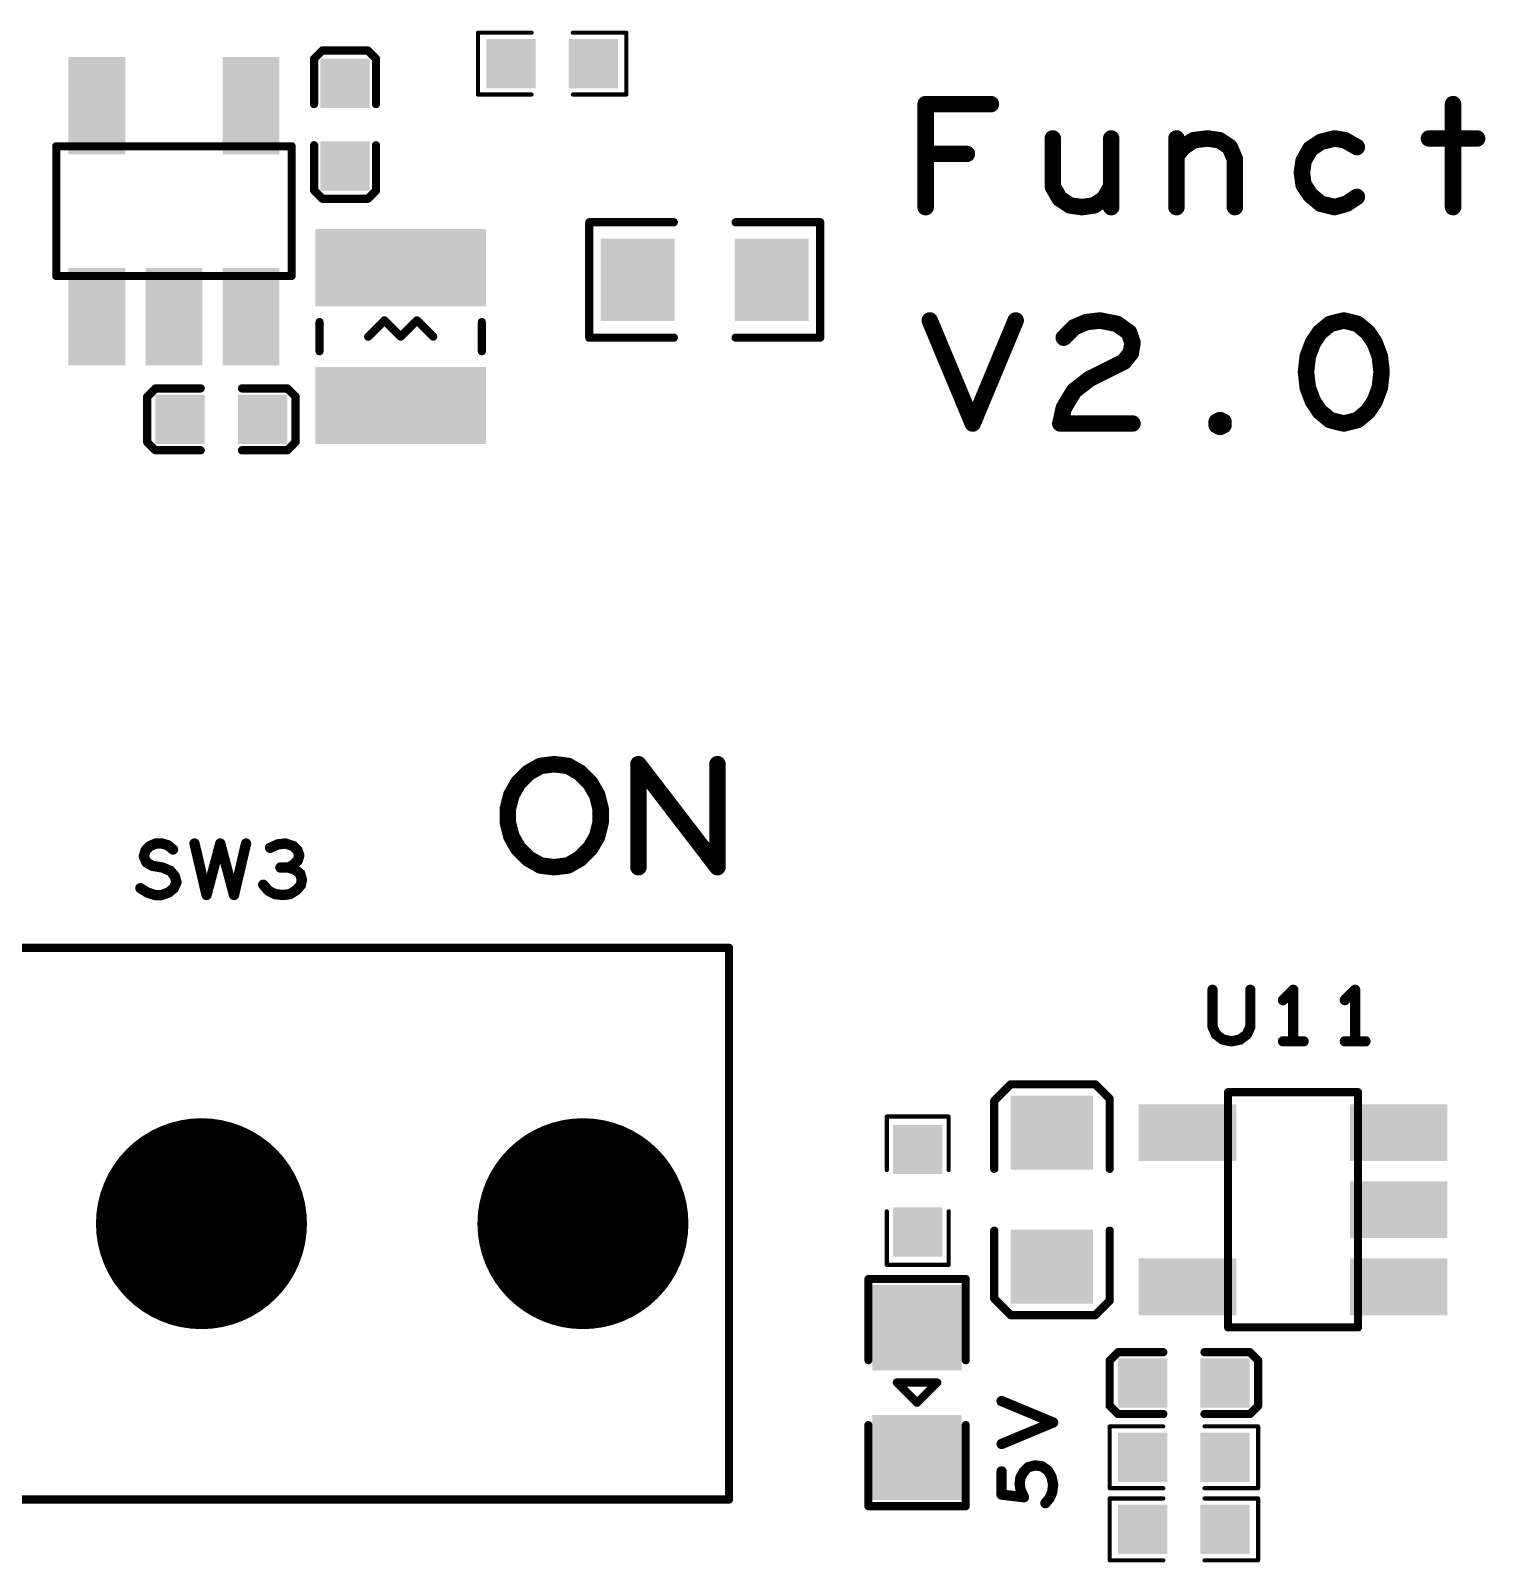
# Model space of a CAD drawing. Extents: x -12 to 107, y 8 to 106.
# Drawn here: x 31.29 to 49.22, y 23.69 to 42.57 of the extents above; entities that cross this region are included whole.
import ezdxf

# ---------------------------------------------------------------- set-up
doc = ezdxf.new("R2010")
doc.units = 0
doc.header["$MEASUREMENT"] = 0
doc.layers.get('0').update_dxf_attribs({"linetype": 'CONTINUOUS'})
doc.layers.add('SILK_TOP_ART', color=251, linetype='CONTINUOUS', true_color=0x636466)
doc.layers.add('SOLDER_TOP_ART', color=18, linetype='CONTINUOUS', true_color=0x000000)

# ---------------------------------------------------------------- blocks, each defined once
blk = doc.blocks.new('ROUND_308')
at = {"const_width": 0.05}
blk.add_lwpolyline([(-0.025, 0, 1), (0.025, 0, 1)], format="xyb", close=True, dxfattribs=at)
blk = doc.blocks.new('ROUND_311')
at = {"const_width": 0.1016}
blk.add_lwpolyline([(-0.0508, 0, 1), (0.0508, 0, 1)], format="xyb", close=True, dxfattribs=at)
blk = doc.blocks.new('ROUND_217')
at = {"const_width": 0.0508}
blk.add_lwpolyline([(-0.0254, 0, 1), (0.0254, 0, 1)], format="xyb", close=True, dxfattribs=at)
blk = doc.blocks.new('ROUND_162')
at = {"const_width": 0.0635}
blk.add_lwpolyline([(-0.03175, 0, 1), (0.03175, 0, 1)], format="xyb", close=True, dxfattribs=at)
blk = doc.blocks.new('ROUND_320')
at = {"const_width": 0.0254}
blk.add_lwpolyline([(-0.0127, 0, 1), (0.0127, 0, 1)], format="xyb", close=True, dxfattribs=at)
blk = doc.blocks.new('RECTANGLE_352')
blk.add_solid([(0.35, 0.6), (0.35, -0.6), (-0.35, 0.6), (-0.35, -0.6)])
blk = doc.blocks.new('SQUARE_332')
blk.add_solid([(0.304, 0.304), (0.304, -0.304), (-0.304, 0.304), (-0.304, -0.304)])
blk = doc.blocks.new('RECTANGLE_331')
blk.add_solid([(0.4564, 0.5072), (0.4564, -0.5072), (-0.4564, 0.5072), (-0.4564, -0.5072)])
blk = doc.blocks.new('RECTANGLE_351')
blk.add_solid([(0.6, 0.35), (0.6, -0.35), (-0.6, 0.35), (-0.6, -0.35)])
blk = doc.blocks.new('ROUND_341')
at = {"const_width": 1.3}
blk.add_lwpolyline([(-0.65, 0, 1), (0.65, 0, 1)], format="xyb", close=True, dxfattribs=at)
blk = doc.blocks.new('RECTANGLE_330')
blk.add_solid([(0.5072, 0.4564), (0.5072, -0.4564), (-0.5072, 0.4564), (-0.5072, -0.4564)])
blk = doc.blocks.new('RECTANGLE_363')
blk.add_solid([(0.55, 0.525), (0.55, -0.525), (-0.55, 0.525), (-0.55, -0.525)])
blk = doc.blocks.new('RECTANGLE_354')
blk.add_solid([(1.05, 0.475), (1.05, -0.475), (-1.05, 0.475), (-1.05, -0.475)])

msp = doc.modelspace()

# ---------------------------------------------------------------- linework, layer by layer
at = {"layer": 'SILK_TOP_ART'}
for points, const_width in [([(36.8046, 42.545), (36.8046, 41.783)], 0.0508), ([(37.465, 42.545), (36.8046, 42.545)], 0.0508), ([(37.973, 42.545), (38.6334, 42.545)], 0.0508), ([(38.6334, 42.545), (38.6334, 41.783)], 0.0508), ([(34.8874, 42.3258), (34.7858, 42.2242)], 0.1016), ([(35.4462, 42.3258), (34.8874, 42.3258)], 0.1016), ([(35.5478, 42.2242), (35.4462, 42.3258)], 0.1016), ([(34.7858, 42.2242), (34.7858, 41.6654)], 0.1016), ([(35.5478, 41.6654), (35.5478, 42.2242)], 0.1016), ([(36.8046, 41.783), (37.465, 41.783)], 0.0508), ([(38.6334, 41.783), (37.973, 41.783)], 0.0508), ([(42.3206, 40.3945), (42.3206, 41.6645)], 0.2032), ([(42.3206, 41.6645), (43.125, 41.6645)], 0.2032), ([(48.8188, 41.6645), (48.8188, 40.3945)], 0.2032), ([(31.6086, 39.5454), (31.6086, 41.1454)], 0.1), ([(31.6086, 41.1454), (34.5086, 41.1454)], 0.1), ([(34.5086, 41.1454), (34.5086, 39.5454)], 0.1), ([(34.7858, 40.6019), (34.7858, 41.1574)], 0.1016), ([(35.5478, 41.1574), (35.5478, 40.5986)], 0.1016), ([(43.8869, 41.2411), (43.8869, 40.6485)], 0.2032), ([(44.6067, 40.3945), (44.6067, 41.2411)], 0.2032), ([(45.4109, 40.3945), (45.4109, 41.2411)], 0.2032), ([(45.4109, 41.0295), (45.4956, 41.1353)], 0.2032), ([(45.4956, 41.1353), (45.6226, 41.22)], 0.2032), ([(45.6226, 41.22), (45.792, 41.2411)], 0.2032), ([(45.792, 41.2411), (45.9401, 41.22)], 0.2032), ([(45.9401, 41.22), (46.0671, 41.1353)], 0.2032), ([(46.0671, 41.1353), (46.1307, 40.9872)], 0.2032), ([(47.062, 41.1142), (46.9773, 40.966)], 0.2032), ([(47.189, 41.1988), (47.062, 41.1142)], 0.2032), ([(47.3583, 41.2411), (47.189, 41.1988)], 0.2032), ([(47.4853, 41.22), (47.3583, 41.2411)], 0.2032), ([(47.6335, 41.1353), (47.4853, 41.22)], 0.2032), ([(48.5225, 41.2411), (49.1151, 41.2411)], 0.2032), ([(42.8286, 41.0507), (42.3206, 41.0507)], 0.2032), ([(46.1307, 40.9872), (46.1307, 40.3945)], 0.2032), ([(46.9773, 40.966), (46.9561, 40.8178)], 0.2032), ([(46.9561, 40.8178), (46.9773, 40.6696)], 0.2032), ([(34.8907, 40.497), (34.7858, 40.6019)], 0.1016), ([(35.5478, 40.5986), (35.4465, 40.497)], 0.1016), ([(43.8869, 40.6485), (43.9716, 40.5003)], 0.2032), ([(43.9716, 40.5003), (44.0986, 40.4157)], 0.2032), ([(44.395, 40.4157), (44.522, 40.5003)], 0.2032), ([(44.522, 40.5003), (44.6067, 40.6485)], 0.2032), ([(46.9773, 40.6696), (47.062, 40.5426)], 0.2032), ([(47.062, 40.5426), (47.189, 40.4368)], 0.2032), ([(47.5065, 40.4368), (47.6335, 40.5215)], 0.2032), ([(35.4465, 40.497), (34.8907, 40.497)], 0.1016), ([(44.0986, 40.4157), (44.2468, 40.3945)], 0.2032), ([(44.2468, 40.3945), (44.395, 40.4157)], 0.2032), ([(47.189, 40.4368), (47.3583, 40.3945)], 0.2032), ([(47.3583, 40.3945), (47.5065, 40.4368)], 0.2032), ([(38.1762, 38.7858), (38.1762, 40.2082)], 0.1016), ([(38.1762, 40.2082), (39.2176, 40.2082)], 0.1016), ([(41.021, 40.2082), (39.9796, 40.2082)], 0.1016), ([(41.021, 38.7858), (41.021, 40.2082)], 0.1016), ([(34.5086, 39.5454), (31.6086, 39.5454)], 0.1), ([(42.3714, 38.9975), (42.9006, 37.7275)], 0.2032), ([(42.9006, 37.7275), (43.4298, 38.9975)], 0.2032), ([(44.2976, 38.9763), (44.4669, 38.9975)], 0.2032), ([(44.4669, 38.9975), (44.6786, 38.9552)], 0.2032), ([(47.4726, 38.9975), (47.3032, 38.9552)], 0.2032), ([(47.6419, 38.9552), (47.4726, 38.9975)], 0.2032), ([(34.8526, 38.9784), (34.8526, 38.6184)], 0.1), ([(35.6527, 38.9983), (35.4526, 38.7984)], 0.1016), ([(35.8526, 38.7984), (35.6527, 38.9983)], 0.1016), ([(36.0525, 38.9983), (35.8526, 38.7984)], 0.1016), ([(36.2526, 38.7984), (36.0525, 38.9983)], 0.1016), ([(36.8526, 38.9784), (36.8526, 38.6184)], 0.1), ([(44.0224, 38.7858), (44.1494, 38.9128)], 0.2032), ([(44.1494, 38.9128), (44.2976, 38.9763)], 0.2032), ([(44.6786, 38.9552), (44.8268, 38.8493)], 0.2032), ([(44.8268, 38.8493), (44.8691, 38.7224)], 0.2032), ([(47.1763, 38.8493), (47.0916, 38.7224)], 0.2032), ([(47.3032, 38.9552), (47.1763, 38.8493)], 0.2032), ([(47.7689, 38.8493), (47.6419, 38.9552)], 0.2032), ([(47.8536, 38.7224), (47.7689, 38.8493)], 0.2032), ([(39.2176, 38.7858), (38.1762, 38.7858)], 0.1016), ([(39.9796, 38.7858), (41.021, 38.7858)], 0.1016), ([(44.8691, 38.7224), (44.8479, 38.5953)], 0.2032), ([(47.0916, 38.7224), (47.0281, 38.553)], 0.2032), ([(47.9171, 38.553), (47.8536, 38.7224)], 0.2032), ([(44.7633, 38.4895), (44.3399, 38.2778)], 0.2032), ([(44.8479, 38.5953), (44.7633, 38.4895)], 0.2032), ([(47.0281, 38.553), (47.0069, 38.3625)], 0.2032), ([(47.9383, 38.3625), (47.9171, 38.553)], 0.2032), ([(44.3399, 38.2778), (44.1494, 38.1297)], 0.2032), ([(47.0069, 38.3625), (47.0281, 38.172)], 0.2032), ([(47.9171, 38.172), (47.9383, 38.3625)], 0.2032), ([(32.7284, 38.0553), (32.8333, 38.1602)], 0.1016), ([(32.8333, 38.1602), (33.3888, 38.1602)], 0.1016), ([(34.4556, 38.1602), (33.8968, 38.1602)], 0.1016), ([(34.5572, 38.0586), (34.4556, 38.1602)], 0.1016), ([(44.1494, 38.1297), (44.0224, 37.918)], 0.2032), ([(47.0281, 38.172), (47.0916, 38.0026)], 0.2032), ([(47.8536, 38.0026), (47.9171, 38.172)], 0.2032), ([(32.7284, 37.4995), (32.7284, 38.0553)], 0.1016), ([(34.5572, 37.4998), (34.5572, 38.0586)], 0.1016), ([(44.0224, 37.918), (43.9801, 37.7275)], 0.2032), ([(47.0916, 38.0026), (47.1763, 37.8756)], 0.2032), ([(47.1763, 37.8756), (47.3032, 37.7698)], 0.2032), ([(47.6419, 37.7698), (47.7689, 37.8756)], 0.2032), ([(47.7689, 37.8756), (47.8536, 38.0026)], 0.2032), ([(43.9801, 37.7275), (44.8691, 37.7275)], 0.2032), ([(45.9063, 37.7487), (45.9486, 37.7698)], 0.2032), ([(45.9063, 37.7063), (45.9063, 37.7487)], 0.2032), ([(45.9486, 37.6852), (45.9063, 37.7063)], 0.2032), ([(45.9486, 37.7698), (45.9909, 37.7487)], 0.2032), ([(45.9909, 37.7063), (45.9486, 37.6852)], 0.2032), ([(45.9909, 37.7487), (45.9909, 37.7063)], 0.2032), ([(47.3032, 37.7698), (47.4726, 37.7275)], 0.2032), ([(47.4726, 37.7275), (47.6419, 37.7698)], 0.2032), ([(32.83, 37.3982), (32.7284, 37.4995)], 0.1016), ([(33.3888, 37.3982), (32.83, 37.3982)], 0.1016), ([(33.8968, 37.3982), (34.4556, 37.3982)], 0.1016), ([(34.4556, 37.3982), (34.5572, 37.4998)], 0.1016), ([(37.575, 33.5068), (37.7444, 33.528)], 0.2032), ([(37.7444, 33.528), (37.9137, 33.5068)], 0.2032), ([(38.7816, 32.258), (38.7816, 33.528)], 0.2032), ([(38.7816, 33.528), (39.7552, 32.258)], 0.2032), ([(39.7552, 32.258), (39.7552, 33.528)], 0.2032), ([(37.2999, 33.2952), (37.4269, 33.4222)], 0.2032), ([(37.4269, 33.4222), (37.575, 33.5068)], 0.2032), ([(37.9137, 33.5068), (38.0619, 33.4222)], 0.2032), ([(38.0619, 33.4222), (38.1889, 33.2952)], 0.2032), ([(37.1729, 32.9777), (37.2152, 33.147)], 0.2032), ([(37.2152, 33.147), (37.2999, 33.2952)], 0.2032), ([(38.1889, 33.2952), (38.2736, 33.147)], 0.2032), ([(38.2736, 33.147), (38.3159, 32.9777)], 0.2032), ([(37.1729, 32.8083), (37.1729, 32.9777)], 0.2032), ([(38.3159, 32.9777), (38.3159, 32.8083)], 0.2032), ([(37.2152, 32.639), (37.1729, 32.8083)], 0.2032), ([(38.3159, 32.8083), (38.2736, 32.639)], 0.2032), ([(37.2999, 32.4908), (37.2152, 32.639)], 0.2032), ([(38.2736, 32.639), (38.1889, 32.4908)], 0.2032), ([(32.6877, 32.3913), (32.7089, 32.4654)], 0.127), ([(32.7089, 32.4654), (32.7618, 32.5183)], 0.127), ([(32.7618, 32.5183), (32.8358, 32.5501)], 0.127), ([(32.8358, 32.5501), (32.9099, 32.5501)], 0.127), ([(32.9099, 32.5501), (32.984, 32.5289)], 0.127), ([(32.984, 32.5289), (33.0475, 32.476)], 0.127), ([(33.3121, 32.5501), (33.4603, 31.9151)], 0.127), ([(33.4603, 31.9151), (33.6296, 32.5501)], 0.127), ([(33.6296, 32.5501), (33.7989, 31.9151)], 0.127), ([(33.7989, 31.9151), (33.9471, 32.5501)], 0.127), ([(34.3387, 32.5395), (34.2434, 32.4972)], 0.127), ([(34.4339, 32.5501), (34.3387, 32.5395)], 0.127), ([(34.5292, 32.5183), (34.4339, 32.5501)], 0.127), ([(34.5821, 32.4654), (34.5292, 32.5183)], 0.127), ([(34.6033, 32.4019), (34.5821, 32.4654)], 0.127), ([(37.4269, 32.3638), (37.2999, 32.4908)], 0.2032), ([(38.1889, 32.4908), (38.0619, 32.3638)], 0.2032), ([(32.7194, 32.3173), (32.6877, 32.3913)], 0.127), ([(32.7935, 32.2749), (32.7194, 32.3173)], 0.127), ([(32.9205, 32.2538), (32.7935, 32.2749)], 0.127), ([(33.0158, 32.2114), (32.9205, 32.2538)], 0.127), ([(34.4657, 32.2538), (34.3704, 32.2538)], 0.127), ([(34.4657, 32.2538), (34.5292, 32.2855)], 0.127), ([(34.5398, 32.2326), (34.4657, 32.2538)], 0.127), ([(34.5292, 32.2855), (34.5821, 32.3384)], 0.127), ([(34.6139, 32.1797), (34.5398, 32.2326)], 0.127), ([(34.5821, 32.3384), (34.6033, 32.4019)], 0.127), ([(37.575, 32.2792), (37.4269, 32.3638)], 0.2032), ([(37.7444, 32.258), (37.575, 32.2792)], 0.2032), ([(37.9137, 32.2792), (37.7444, 32.258)], 0.2032), ([(38.0619, 32.3638), (37.9137, 32.2792)], 0.2032), ([(33.0687, 32.1479), (33.0158, 32.2114)], 0.127), ([(33.0581, 31.9997), (33.0899, 32.0739)], 0.127), ([(33.0899, 32.0739), (33.0687, 32.1479)], 0.127), ([(34.1588, 32.0421), (34.2223, 31.968)], 0.127), ([(34.5715, 31.9786), (34.6244, 32.0421)], 0.127), ([(34.635, 32.1056), (34.6139, 32.1797)], 0.127), ([(34.6244, 32.0421), (34.635, 32.1056)], 0.127), ([(32.6453, 31.9997), (32.73, 31.9468)], 0.127), ([(32.73, 31.9468), (32.8253, 31.9151)], 0.127), ([(32.8253, 31.9151), (32.9099, 31.9151)], 0.127), ([(32.9099, 31.9151), (32.9946, 31.9468)], 0.127), ([(32.9946, 31.9468), (33.0581, 31.9997)], 0.127), ([(34.2223, 31.968), (34.3069, 31.9257)], 0.127), ([(34.3069, 31.9257), (34.4022, 31.9151)], 0.127), ([(34.4022, 31.9151), (34.4869, 31.9257)], 0.127), ([(34.4869, 31.9257), (34.5715, 31.9786)], 0.127), ([(26.8978, 31.2638), (39.8978, 31.2638)], 0.1016), ([(39.8978, 31.2638), (39.8978, 24.4638)], 0.1016), ([(45.8555, 30.7467), (45.8555, 30.2916)], 0.127), ([(46.3211, 30.2916), (46.3211, 30.7467)], 0.127), ([(46.8503, 30.7467), (46.7233, 30.6197)], 0.127), ([(46.8503, 30.1117), (46.8503, 30.7467)], 0.127), ([(47.6123, 30.7467), (47.4853, 30.6197)], 0.127), ([(47.6123, 30.1117), (47.6123, 30.7467)], 0.127), ([(45.8555, 30.2916), (45.8978, 30.1963)], 0.127), ([(45.8978, 30.1963), (45.9825, 30.1329)], 0.127), ([(46.1941, 30.1329), (46.2788, 30.1963)], 0.127), ([(46.2788, 30.1963), (46.3211, 30.2916)], 0.127), ([(45.9825, 30.1329), (46.0883, 30.1117)], 0.127), ([(46.0883, 30.1117), (46.1941, 30.1329)], 0.127), ([(46.7233, 30.1117), (46.9773, 30.1117)], 0.127), ([(47.4853, 30.1117), (47.7393, 30.1117)], 0.127), ([(43.369, 29.5816), (43.1658, 29.3784)], 0.1016), ([(44.4104, 29.5816), (43.369, 29.5816)], 0.1016), ([(44.5882, 29.4038), (44.4104, 29.5816)], 0.1016), ([(46.0471, 26.5852), (46.0471, 29.4852)], 0.1), ([(46.0471, 29.4852), (47.6471, 29.4852)], 0.1), ([(47.6471, 29.4852), (47.6471, 26.5852)], 0.1), ([(43.1658, 29.3784), (43.1658, 28.5402)], 0.1016), ([(44.5882, 28.5402), (44.5882, 29.4038)], 0.1016), ([(41.8418, 29.1846), (42.6038, 29.1846)], 0.0508), ([(41.8418, 28.5242), (41.8418, 29.1846)], 0.0508), ([(42.6038, 29.1846), (42.6038, 28.5242)], 0.0508), ([(41.8418, 28.0162), (41.8418, 27.3558)], 0.0508), ([(42.6038, 27.3558), (42.6038, 28.0162)], 0.0508), ([(43.1658, 26.94), (43.1658, 27.7782)], 0.1016), ([(44.5882, 27.7782), (44.5882, 26.9146)], 0.1016), ([(41.8418, 27.3558), (42.6038, 27.3558)], 0.0508), ([(41.6148, 26.181), (41.6148, 27.181)], 0.1), ([(41.6148, 27.181), (42.8148, 27.181)], 0.1), ([(42.8148, 27.181), (42.8148, 26.181)], 0.1), ([(43.369, 26.7368), (43.1658, 26.94)], 0.1016), ([(44.5882, 26.9146), (44.4104, 26.7368)], 0.1016), ([(44.4104, 26.7368), (43.369, 26.7368)], 0.1016), ([(47.6471, 26.5852), (46.0471, 26.5852)], 0.1), ([(44.5882, 26.1747), (44.6931, 26.2796)], 0.1016), ([(44.6931, 26.2796), (45.2486, 26.2796)], 0.1016), ([(46.3154, 26.2796), (45.7566, 26.2796)], 0.1016), ([(46.417, 26.178), (46.3154, 26.2796)], 0.1016), ([(44.5882, 25.6189), (44.5882, 26.1747)], 0.1016), ([(46.417, 25.6192), (46.417, 26.178)], 0.1016), ([(41.9648, 25.906), (42.4648, 25.906)], 0.1), ([(42.2148, 25.656), (41.9648, 25.906)], 0.1), ([(42.4648, 25.906), (42.2148, 25.656)], 0.1), ([(43.8912, 25.4127), (43.2562, 25.6773)], 0.127), ([(44.6898, 25.5176), (44.5882, 25.6189)], 0.1016), ([(45.2486, 25.5176), (44.6898, 25.5176)], 0.1016), ([(45.7566, 25.5176), (46.3154, 25.5176)], 0.1016), ([(46.3154, 25.5176), (46.417, 25.6192)], 0.1016), ([(41.6148, 25.381), (41.6148, 24.381)], 0.1), ([(42.8148, 24.381), (42.8148, 25.381)], 0.1), ([(43.2562, 25.1481), (43.8912, 25.4127)], 0.127), ([(44.5882, 25.3652), (45.2486, 25.3652)], 0.0508), ([(44.5882, 24.6032), (44.5882, 25.3652)], 0.0508), ([(46.417, 25.3652), (45.7566, 25.3652)], 0.0508), ([(46.417, 24.6032), (46.417, 25.3652)], 0.0508), ([(43.5843, 24.8624), (43.5314, 24.8094)], 0.127), ([(43.669, 24.8835), (43.5843, 24.8624)], 0.127), ([(43.7536, 24.873), (43.669, 24.8835)], 0.127), ([(43.8277, 24.82), (43.7536, 24.873)], 0.127), ([(43.2562, 24.5237), (43.2562, 24.8094)], 0.127), ([(43.489, 24.7354), (43.4785, 24.6613)], 0.127), ([(43.5314, 24.8094), (43.489, 24.7354)], 0.127), ([(43.87, 24.746), (43.8277, 24.82)], 0.127), ([(43.8912, 24.6507), (43.87, 24.746)], 0.127), ([(43.5314, 24.492), (43.2562, 24.5237)], 0.127), ([(43.4785, 24.6613), (43.489, 24.5872)], 0.127), ([(43.489, 24.5872), (43.5314, 24.492)], 0.127), ([(43.8489, 24.4814), (43.8806, 24.5554)], 0.127), ([(43.8806, 24.5554), (43.8912, 24.6507)], 0.127), ([(45.2486, 24.6032), (44.5882, 24.6032)], 0.0508), ([(45.7566, 24.6032), (46.417, 24.6032)], 0.0508), ([(39.8978, 24.4638), (26.8978, 24.4638)], 0.1016), ([(41.6148, 24.381), (42.8148, 24.381)], 0.1), ([(43.796, 24.4179), (43.8489, 24.4814)], 0.127), ([(44.5882, 24.4762), (44.5882, 23.7142)], 0.0508), ([(45.2486, 24.4762), (44.5882, 24.4762)], 0.0508), ([(45.7566, 24.4762), (46.417, 24.4762)], 0.0508), ([(46.417, 24.4762), (46.417, 23.7142)], 0.0508), ([(44.5882, 23.7142), (45.2486, 23.7142)], 0.0508), ([(46.417, 23.7142), (45.7566, 23.7142)], 0.0508)]:
    msp.add_lwpolyline(points, dxfattribs=dict(at, const_width=const_width))

# ---------------------------------------------------------------- block references
for name, p in [('ROUND_320', (36.8046, 42.545)), ('ROUND_320', (36.8046, 42.545)), ('ROUND_320', (37.465, 42.545)), ('ROUND_320', (37.973, 42.545)), ('ROUND_320', (38.6334, 42.545)), ('ROUND_320', (38.6334, 42.545)), ('ROUND_217', (34.8874, 42.3258)), ('ROUND_217', (34.8874, 42.3258)), ('ROUND_217', (35.4462, 42.3258)), ('ROUND_217', (35.4462, 42.3258)), ('ROUND_217', (34.7858, 42.2242)), ('ROUND_217', (34.7858, 42.2242)), ('ROUND_217', (35.5478, 42.2242)), ('ROUND_217', (35.5478, 42.2242)), ('ROUND_320', (36.8046, 41.783)), ('ROUND_320', (36.8046, 41.783)), ('ROUND_320', (37.465, 41.783)), ('ROUND_320', (37.973, 41.783)), ('ROUND_320', (38.6334, 41.783)), ('ROUND_320', (38.6334, 41.783)), ('ROUND_311', (42.3206, 41.6645)), ('ROUND_311', (43.125, 41.6645)), ('ROUND_311', (48.8188, 41.6645)), ('ROUND_217', (34.7858, 41.6654)), ('ROUND_217', (35.5478, 41.6654)), ('ROUND_308', (31.6086, 41.1454)), ('ROUND_308', (34.5086, 41.1454)), ('ROUND_217', (34.7858, 41.1574)), ('ROUND_217', (35.5478, 41.1574)), ('ROUND_311', (43.8869, 41.2411)), ('ROUND_311', (44.6067, 41.2411)), ('ROUND_311', (45.4109, 41.2411)), ('ROUND_311', (45.4956, 41.1353)), ('ROUND_311', (45.6226, 41.22)), ('ROUND_311', (45.792, 41.2411)), ('ROUND_311', (45.9401, 41.22)), ('ROUND_311', (46.0671, 41.1353)), ('ROUND_311', (47.062, 41.1142)), ('ROUND_311', (47.189, 41.1988)), ('ROUND_311', (47.3583, 41.2411)), ('ROUND_311', (47.4853, 41.22)), ('ROUND_311', (47.6335, 41.1353)), ('ROUND_311', (48.5225, 41.2411)), ('ROUND_311', (49.1151, 41.2411)), ('ROUND_311', (42.3206, 41.0507)), ('ROUND_311', (42.8286, 41.0507)), ('ROUND_311', (45.4109, 41.0295)), ('ROUND_311', (46.1307, 40.9872)), ('ROUND_311', (46.9773, 40.966)), ('ROUND_311', (46.9561, 40.8178)), ('ROUND_217', (34.7858, 40.6019)), ('ROUND_217', (34.7858, 40.6019)), ('ROUND_217', (35.5478, 40.5986)), ('ROUND_217', (35.5478, 40.5986)), ('ROUND_311', (43.8869, 40.6485)), ('ROUND_311', (43.9716, 40.5003)), ('ROUND_311', (44.522, 40.5003)), ('ROUND_311', (44.6067, 40.6485)), ('ROUND_311', (46.9773, 40.6696)), ('ROUND_311', (47.062, 40.5426)), ('ROUND_311', (47.6335, 40.5215)), ('ROUND_217', (34.8907, 40.497)), ('ROUND_217', (34.8907, 40.497)), ('ROUND_217', (35.4465, 40.497)), ('ROUND_217', (35.4465, 40.497)), ('ROUND_311', (42.3206, 40.3945)), ('ROUND_311', (44.0986, 40.4157)), ('ROUND_311', (44.2468, 40.3945)), ('ROUND_311', (44.395, 40.4157)), ('ROUND_311', (44.6067, 40.3945)), ('ROUND_311', (45.4109, 40.3945)), ('ROUND_311', (46.1307, 40.3945)), ('ROUND_311', (47.189, 40.4368)), ('ROUND_311', (47.3583, 40.3945)), ('ROUND_311', (47.5065, 40.4368)), ('ROUND_311', (48.8188, 40.3945)), ('ROUND_217', (38.1762, 40.2082)), ('ROUND_217', (38.1762, 40.2082)), ('ROUND_217', (39.2176, 40.2082)), ('ROUND_217', (39.9796, 40.2082)), ('ROUND_217', (41.021, 40.2082)), ('ROUND_217', (41.021, 40.2082)), ('ROUND_308', (31.6086, 39.5454)), ('ROUND_308', (34.5086, 39.5454)), ('ROUND_308', (34.5086, 39.5454)), ('ROUND_311', (42.3714, 38.9975)), ('ROUND_311', (43.4298, 38.9975)), ('ROUND_311', (44.4669, 38.9975)), ('ROUND_311', (47.4726, 38.9975)), ('ROUND_311', (47.4726, 38.9975)), ('ROUND_308', (34.8526, 38.9784)), ('ROUND_217', (35.6527, 38.9983)), ('ROUND_217', (35.6527, 38.9983)), ('ROUND_217', (36.0525, 38.9983)), ('ROUND_217', (36.0525, 38.9983)), ('ROUND_308', (36.8526, 38.9784)), ('ROUND_311', (44.1494, 38.9128)), ('ROUND_311', (44.2976, 38.9763)), ('ROUND_311', (44.6786, 38.9552)), ('ROUND_311', (44.8268, 38.8493)), ('ROUND_311', (47.1763, 38.8493)), ('ROUND_311', (47.3032, 38.9552)), ('ROUND_311', (47.6419, 38.9552)), ('ROUND_311', (47.7689, 38.8493)), ('ROUND_217', (35.4526, 38.7984)), ('ROUND_217', (35.8526, 38.7984)), ('ROUND_217', (35.8526, 38.7984)), ('ROUND_217', (36.2526, 38.7984)), ('ROUND_217', (38.1762, 38.7858)), ('ROUND_217', (38.1762, 38.7858)), ('ROUND_217', (39.2176, 38.7858)), ('ROUND_217', (39.9796, 38.7858)), ('ROUND_217', (41.021, 38.7858)), ('ROUND_217', (41.021, 38.7858)), ('ROUND_311', (44.0224, 38.7858)), ('ROUND_311', (44.8691, 38.7224)), ('ROUND_311', (47.0916, 38.7224)), ('ROUND_311', (47.8536, 38.7224)), ('ROUND_308', (34.8526, 38.6184)), ('ROUND_308', (36.8526, 38.6184)), ('ROUND_311', (44.7633, 38.4895)), ('ROUND_311', (44.8479, 38.5953)), ('ROUND_311', (47.0281, 38.553)), ('ROUND_311', (47.9171, 38.553)), ('ROUND_311', (44.3399, 38.2778)), ('ROUND_311', (47.0069, 38.3625)), ('ROUND_311', (47.9383, 38.3625)), ('ROUND_217', (32.8333, 38.1602)), ('ROUND_217', (32.8333, 38.1602)), ('ROUND_217', (33.3888, 38.1602)), ('ROUND_217', (33.8968, 38.1602)), ('ROUND_217', (34.4556, 38.1602)), ('ROUND_217', (34.4556, 38.1602)), ('ROUND_311', (44.1494, 38.1297)), ('ROUND_311', (47.0281, 38.172)), ('ROUND_311', (47.9171, 38.172)), ('ROUND_217', (32.7284, 38.0553)), ('ROUND_217', (32.7284, 38.0553)), ('ROUND_217', (34.5572, 38.0586)), ('ROUND_217', (34.5572, 38.0586)), ('ROUND_311', (44.0224, 37.918)), ('ROUND_311', (47.0916, 38.0026)), ('ROUND_311', (47.1763, 37.8756)), ('ROUND_311', (47.7689, 37.8756)), ('ROUND_311', (47.8536, 38.0026)), ('ROUND_311', (42.9006, 37.7275)), ('ROUND_311', (43.9801, 37.7275)), ('ROUND_311', (44.8691, 37.7275)), ('ROUND_311', (45.9063, 37.7487)), ('ROUND_311', (45.9063, 37.7063)), ('ROUND_311', (45.9486, 37.7698)), ('ROUND_311', (45.9486, 37.6852)), ('ROUND_311', (45.9486, 37.6852)), ('ROUND_311', (45.9909, 37.7487)), ('ROUND_311', (45.9909, 37.7063)), ('ROUND_311', (47.3032, 37.7698)), ('ROUND_311', (47.4726, 37.7275)), ('ROUND_311', (47.6419, 37.7698)), ('ROUND_217', (32.7284, 37.4995)), ('ROUND_217', (32.7284, 37.4995)), ('ROUND_217', (32.83, 37.3982)), ('ROUND_217', (32.83, 37.3982)), ('ROUND_217', (33.3888, 37.3982)), ('ROUND_217', (33.8968, 37.3982)), ('ROUND_217', (34.4556, 37.3982)), ('ROUND_217', (34.4556, 37.3982)), ('ROUND_217', (34.5572, 37.4998)), ('ROUND_217', (34.5572, 37.4998)), ('ROUND_311', (37.7444, 33.528)), ('ROUND_311', (38.7816, 33.528)), ('ROUND_311', (39.7552, 33.528)), ('ROUND_311', (37.4269, 33.4222)), ('ROUND_311', (37.575, 33.5068)), ('ROUND_311', (37.9137, 33.5068)), ('ROUND_311', (38.0619, 33.4222)), ('ROUND_311', (37.2152, 33.147)), ('ROUND_311', (37.2999, 33.2952)), ('ROUND_311', (38.1889, 33.2952)), ('ROUND_311', (38.2736, 33.147)), ('ROUND_311', (37.1729, 32.9777)), ('ROUND_311', (38.3159, 32.9777)), ('ROUND_311', (37.1729, 32.8083)), ('ROUND_311', (38.3159, 32.8083)), ('ROUND_311', (37.2152, 32.639)), ('ROUND_311', (38.2736, 32.639)), ('ROUND_162', (32.7089, 32.4654)), ('ROUND_162', (32.7618, 32.5183)), ('ROUND_162', (32.8358, 32.5501)), ('ROUND_162', (32.9099, 32.5501)), ('ROUND_162', (32.984, 32.5289)), ('ROUND_162', (33.0475, 32.476)), ('ROUND_162', (33.3121, 32.5501)), ('ROUND_162', (33.6296, 32.5501)), ('ROUND_162', (33.9471, 32.5501)), ('ROUND_162', (34.2434, 32.4972)), ('ROUND_162', (34.3387, 32.5395)), ('ROUND_162', (34.4339, 32.5501)), ('ROUND_162', (34.5292, 32.5183)), ('ROUND_162', (34.5821, 32.4654)), ('ROUND_311', (37.2999, 32.4908)), ('ROUND_311', (38.1889, 32.4908)), ('ROUND_162', (32.6877, 32.3913)), ('ROUND_162', (32.7194, 32.3173)), ('ROUND_162', (32.7935, 32.2749)), ('ROUND_162', (32.9205, 32.2538)), ('ROUND_162', (34.3704, 32.2538)), ('ROUND_162', (34.4657, 32.2538)), ('ROUND_162', (34.4657, 32.2538)), ('ROUND_162', (34.5292, 32.2855)), ('ROUND_162', (34.5398, 32.2326)), ('ROUND_162', (34.5821, 32.3384)), ('ROUND_162', (34.6033, 32.4019)), ('ROUND_311', (37.4269, 32.3638)), ('ROUND_311', (37.575, 32.2792)), ('ROUND_311', (37.7444, 32.258)), ('ROUND_311', (37.7444, 32.258)), ('ROUND_311', (37.9137, 32.2792)), ('ROUND_311', (38.0619, 32.3638)), ('ROUND_311', (38.7816, 32.258)), ('ROUND_311', (39.7552, 32.258)), ('ROUND_162', (33.0158, 32.2114)), ('ROUND_162', (33.0687, 32.1479)), ('ROUND_162', (33.0899, 32.0739)), ('ROUND_162', (34.1588, 32.0421)), ('ROUND_162', (34.6139, 32.1797)), ('ROUND_162', (34.6244, 32.0421)), ('ROUND_162', (34.635, 32.1056)), ('ROUND_162', (32.6453, 31.9997)), ('ROUND_162', (32.73, 31.9468)), ('ROUND_162', (32.8253, 31.9151)), ('ROUND_162', (32.9099, 31.9151)), ('ROUND_162', (32.9946, 31.9468)), ('ROUND_162', (33.0581, 31.9997)), ('ROUND_162', (33.4603, 31.9151)), ('ROUND_162', (33.7989, 31.9151)), ('ROUND_162', (34.2223, 31.968)), ('ROUND_162', (34.3069, 31.9257)), ('ROUND_162', (34.4022, 31.9151)), ('ROUND_162', (34.4869, 31.9257)), ('ROUND_162', (34.5715, 31.9786)), ('ROUND_217', (39.8978, 31.2638)), ('ROUND_217', (39.8978, 31.2638)), ('ROUND_162', (45.8555, 30.7467)), ('ROUND_162', (46.3211, 30.7467)), ('ROUND_162', (46.8503, 30.7467)), ('ROUND_162', (47.6123, 30.7467)), ('ROUND_162', (46.7233, 30.6197)), ('ROUND_162', (47.4853, 30.6197)), ('ROUND_162', (45.8555, 30.2916)), ('ROUND_162', (45.8978, 30.1963)), ('ROUND_162', (46.2788, 30.1963)), ('ROUND_162', (46.3211, 30.2916)), ('ROUND_162', (45.9825, 30.1329)), ('ROUND_162', (46.0883, 30.1117)), ('ROUND_162', (46.1941, 30.1329)), ('ROUND_162', (46.7233, 30.1117)), ('ROUND_162', (46.8503, 30.1117)), ('ROUND_162', (46.9773, 30.1117)), ('ROUND_162', (47.4853, 30.1117)), ('ROUND_162', (47.6123, 30.1117)), ('ROUND_162', (47.7393, 30.1117)), ('ROUND_217', (43.369, 29.5816)), ('ROUND_217', (43.369, 29.5816)), ('ROUND_217', (44.4104, 29.5816)), ('ROUND_217', (44.4104, 29.5816)), ('ROUND_308', (46.0471, 29.4852)), ('ROUND_308', (47.6471, 29.4852)), ('ROUND_308', (47.6471, 29.4852)), ('ROUND_217', (43.1658, 29.3784)), ('ROUND_217', (43.1658, 29.3784)), ('ROUND_217', (44.5882, 29.4038)), ('ROUND_217', (44.5882, 29.4038)), ('ROUND_320', (41.8418, 29.1846)), ('ROUND_320', (41.8418, 29.1846)), ('ROUND_320', (42.6038, 29.1846)), ('ROUND_320', (42.6038, 29.1846)), ('ROUND_320', (41.8418, 28.5242)), ('ROUND_320', (42.6038, 28.5242)), ('ROUND_217', (43.1658, 28.5402)), ('ROUND_217', (44.5882, 28.5402)), ('ROUND_320', (41.8418, 28.0162)), ('ROUND_320', (42.6038, 28.0162)), ('ROUND_217', (43.1658, 27.7782)), ('ROUND_217', (44.5882, 27.7782)), ('ROUND_320', (41.8418, 27.3558)), ('ROUND_320', (41.8418, 27.3558)), ('ROUND_320', (42.6038, 27.3558)), ('ROUND_320', (42.6038, 27.3558)), ('ROUND_308', (41.6148, 27.181)), ('ROUND_308', (42.8148, 27.181)), ('ROUND_217', (43.1658, 26.94)), ('ROUND_217', (43.1658, 26.94)), ('ROUND_217', (44.5882, 26.9146)), ('ROUND_217', (44.5882, 26.9146)), ('ROUND_217', (43.369, 26.7368)), ('ROUND_217', (43.369, 26.7368)), ('ROUND_217', (44.4104, 26.7368)), ('ROUND_217', (44.4104, 26.7368)), ('ROUND_308', (46.0471, 26.5852)), ('ROUND_308', (47.6471, 26.5852)), ('ROUND_217', (44.6931, 26.2796)), ('ROUND_217', (44.6931, 26.2796)), ('ROUND_217', (45.2486, 26.2796)), ('ROUND_217', (45.7566, 26.2796)), ('ROUND_217', (46.3154, 26.2796)), ('ROUND_217', (46.3154, 26.2796)), ('ROUND_308', (41.6148, 26.181)), ('ROUND_308', (42.8148, 26.181)), ('ROUND_217', (44.5882, 26.1747)), ('ROUND_217', (44.5882, 26.1747)), ('ROUND_217', (46.417, 26.178)), ('ROUND_217', (46.417, 26.178)), ('ROUND_308', (41.9648, 25.906)), ('ROUND_308', (41.9648, 25.906)), ('ROUND_308', (42.4648, 25.906)), ('ROUND_308', (42.2148, 25.656)), ('ROUND_162', (43.2562, 25.6773)), ('ROUND_217', (44.5882, 25.6189)), ('ROUND_217', (44.5882, 25.6189)), ('ROUND_217', (44.6898, 25.5176)), ('ROUND_217', (44.6898, 25.5176)), ('ROUND_217', (45.2486, 25.5176)), ('ROUND_217', (45.7566, 25.5176)), ('ROUND_217', (46.3154, 25.5176)), ('ROUND_217', (46.3154, 25.5176)), ('ROUND_217', (46.417, 25.6192)), ('ROUND_217', (46.417, 25.6192)), ('ROUND_308', (41.6148, 25.381)), ('ROUND_308', (42.8148, 25.381)), ('ROUND_162', (43.8912, 25.4127)), ('ROUND_320', (44.5882, 25.3652)), ('ROUND_320', (44.5882, 25.3652)), ('ROUND_320', (45.2486, 25.3652)), ('ROUND_320', (45.7566, 25.3652)), ('ROUND_320', (46.417, 25.3652)), ('ROUND_320', (46.417, 25.3652)), ('ROUND_162', (43.2562, 25.1481)), ('ROUND_162', (43.5843, 24.8624)), ('ROUND_162', (43.669, 24.8835)), ('ROUND_162', (43.7536, 24.873)), ('ROUND_162', (43.2562, 24.8094)), ('ROUND_162', (43.489, 24.7354)), ('ROUND_162', (43.5314, 24.8094)), ('ROUND_162', (43.8277, 24.82)), ('ROUND_162', (43.87, 24.746)), ('ROUND_162', (43.2562, 24.5237)), ('ROUND_162', (43.4785, 24.6613)), ('ROUND_162', (43.489, 24.5872)), ('ROUND_162', (43.5314, 24.492)), ('ROUND_162', (43.8806, 24.5554)), ('ROUND_162', (43.8912, 24.6507)), ('ROUND_320', (44.5882, 24.6032)), ('ROUND_320', (44.5882, 24.6032)), ('ROUND_320', (45.2486, 24.6032)), ('ROUND_320', (45.7566, 24.6032)), ('ROUND_320', (46.417, 24.6032)), ('ROUND_320', (46.417, 24.6032)), ('ROUND_217', (39.8978, 24.4638)), ('ROUND_217', (39.8978, 24.4638)), ('ROUND_308', (41.6148, 24.381)), ('ROUND_308', (42.8148, 24.381)), ('ROUND_162', (43.796, 24.4179)), ('ROUND_162', (43.8489, 24.4814)), ('ROUND_320', (44.5882, 24.4762)), ('ROUND_320', (44.5882, 24.4762)), ('ROUND_320', (45.2486, 24.4762)), ('ROUND_320', (45.7566, 24.4762)), ('ROUND_320', (46.417, 24.4762)), ('ROUND_320', (46.417, 24.4762)), ('ROUND_320', (44.5882, 23.7142)), ('ROUND_320', (44.5882, 23.7142)), ('ROUND_320', (45.2486, 23.7142)), ('ROUND_320', (45.7566, 23.7142)), ('ROUND_320', (46.417, 23.7142)), ('ROUND_320', (46.417, 23.7142))]:
    msp.add_blockref(name, p, dxfattribs=at)
at = {"layer": 'SOLDER_TOP_ART'}
for name, p in [('SQUARE_332', (37.211, 42.164)), ('SQUARE_332', (38.227, 42.164)), ('RECTANGLE_352', (32.1086, 41.6454)), ('RECTANGLE_352', (34.0086, 41.6454)), ('SQUARE_332', (35.1668, 41.9194)), ('SQUARE_332', (35.1668, 40.9034)), ('RECTANGLE_354', (35.8526, 39.6484)), ('RECTANGLE_331', (38.7731, 39.497)), ('RECTANGLE_331', (40.4241, 39.497)), ('RECTANGLE_352', (32.1086, 39.0454)), ('RECTANGLE_352', (33.0586, 39.0454)), ('RECTANGLE_352', (34.0086, 39.0454)), ('RECTANGLE_354', (35.8526, 37.9484)), ('SQUARE_332', (33.1348, 37.7792)), ('SQUARE_332', (34.1508, 37.7792)), ('RECTANGLE_330', (43.877, 28.9847)), ('RECTANGLE_351', (45.5471, 28.9852)), ('RECTANGLE_351', (48.1471, 28.9852)), ('ROUND_341', (33.3978, 27.8638)), ('ROUND_341', (38.0978, 27.8638)), ('SQUARE_332', (42.2228, 28.7782)), ('RECTANGLE_351', (48.1471, 28.0352)), ('SQUARE_332', (42.2228, 27.7622)), ('RECTANGLE_330', (43.877, 27.3337)), ('RECTANGLE_351', (45.5471, 27.0852)), ('RECTANGLE_351', (48.1471, 27.0852)), ('RECTANGLE_363', (42.2148, 26.581)), ('SQUARE_332', (44.9946, 25.8986)), ('SQUARE_332', (46.0106, 25.8986)), ('RECTANGLE_363', (42.2148, 24.981)), ('SQUARE_332', (44.9946, 24.9842)), ('SQUARE_332', (46.0106, 24.9842)), ('SQUARE_332', (44.9946, 24.0952)), ('SQUARE_332', (46.0106, 24.0952))]:
    msp.add_blockref(name, p, dxfattribs=at)

doc.saveas('drawing.dxf')
